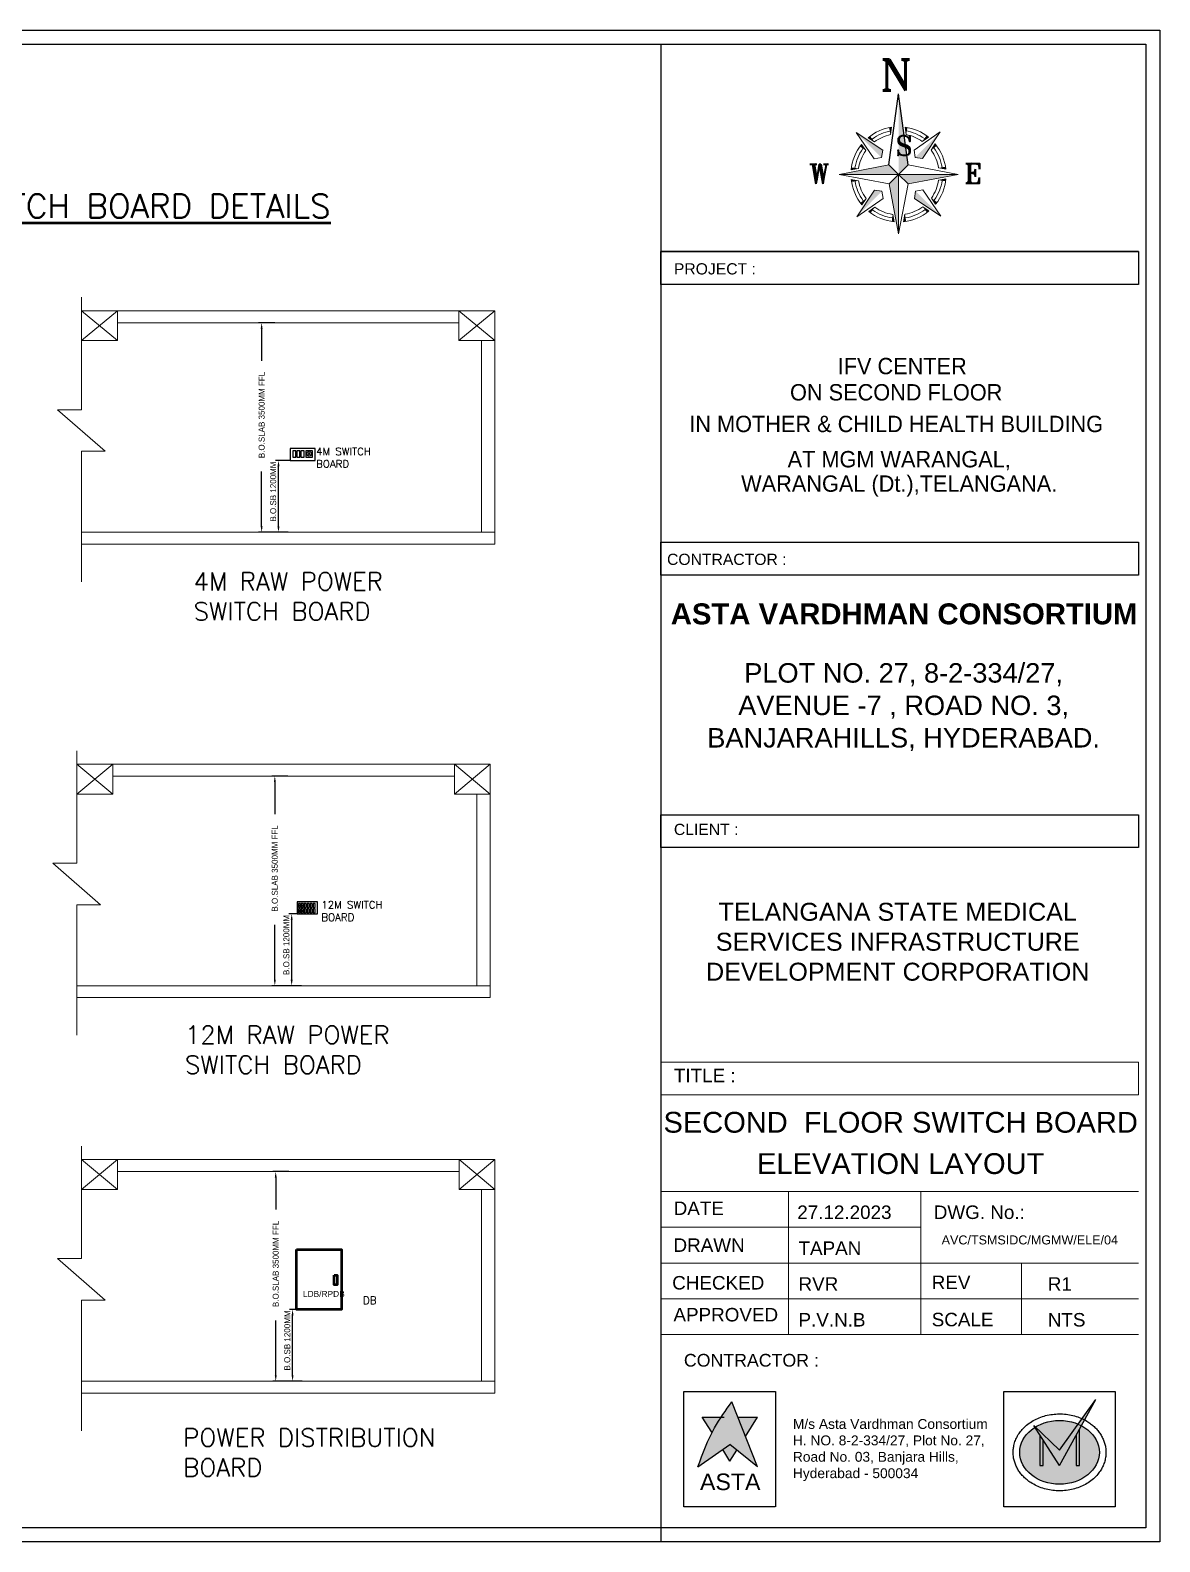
# Model space of a CAD drawing. Extents: x 2982526 to 3410143, y -1442121 to -1332990.
# Drawn here: x 3082404 to 3101270, y -1434047 to -1408805 of the extents above; entities that cross this region are included whole.
import ezdxf
from ezdxf.enums import TextEntityAlignment as Align

# ---------------------------------------------------------------- set-up
doc = ezdxf.new("R2010")
doc.units = 0
doc.header["$MEASUREMENT"] = 0
doc.linetypes.add('1', pattern=[0, 0, 0])
doc.linetypes.add('ACAD_ISO04W100', pattern=[30, 24, -3, 0, -3])
doc.layers.get('0').update_dxf_attribs({"color": 6, "linetype": '1'})
for name, color, linetype, lineweight in [('DIM', 7, 'Continuous', 0), ('ELE-CONDUIT', 5, 'Continuous', 30), ('ELE. DB', 1, 'Continuous', 9), ('MEP_HVAC_RA_DUCT', 1, 'Continuous', 0)]:
    doc.layers.add(name, color=color, linetype=linetype, lineweight=lineweight)
for name, color, linetype in [('ELE-12M RAW P.SB', 40, 'Continuous'), ('ELE-4M RAW P.SB', 7, 'Continuous'), ('LOGO', 250, '1'), ('TEXT', 5, '1'), ('TITLE', 7, 'Continuous'), ('walls', 1, 'Continuous')]:
    doc.layers.add(name, color=color, linetype=linetype)
doc.styles.add('ARIAL', font='arial.ttf')
doc.styles.add('Century', font='GOTHIC.TTF')
doc.styles.add('RT', font='romant.shx')
doc.dimstyles.new('AR-BRICK WORK', dxfattribs={"dimscale": 100, "dimtxt": 1, "dimasz": 1, "dimexe": 0.5, "dimexo": 0, "dimgap": 0.25, "dimtad": 0, "dimdec": 0, "dimzin": 1, "dimdsep": 46, "dimtxsty": 'Century', "dimblk": 'OBLIQUE', "dimcen": 0, "dimdle": 1, "dimclrd": 8, "dimclre": 8, "dimclrt": 4, "dimadec": 0, "dimazin": 0, "dimtfac": 1, "dimtdec": 0, "dimtofl": 0, "dimtmove": 1, "dimatfit": 3, "dimldrblk": 'ARCHTICK', "dimfxl": 1, "dimtolj": 1, "dimtzin": 1, "dimarcsym": 2})

# ---------------------------------------------------------------- blocks, each defined once
blk = doc.blocks.new('QWE QW')
at = {"layer": 'ELE-12M RAW P.SB', "color": 40, "ltscale": 10}
for p, q in [((-153, 67), (-151, 68)), ((-153, 23), (-151, 24)), ((-151, 69), (-152, 71)), ((-151, 68), (-152, 66)), ((-151, 25), (-152, 27)), ((-151, 24), (-152, 22)), ((-150, 71), (-150, 69)), ((-148, 67), (-150, 68)), ((-150, 68), (-148, 68)), ((-150, 27), (-150, 25)), ((-148, 23), (-150, 24)), ((-150, 24), (-148, 24)), ((-130, 67), (-128, 68)), ((-130, 23), (-128, 24)), ((-128, 68), (-129, 66)), ((-128, 24), (-129, 22)), ((-128, 69), (-128, 71)), ((-128, 25), (-128, 27)), ((-127, 71), (-127, 69)), ((-125, 67), (-127, 68)), ((-127, 68), (-124, 68)), ((-127, 27), (-127, 25)), ((-125, 23), (-127, 24)), ((-127, 24), (-124, 24))]:
    blk.add_line(p, q, dxfattribs=at)
at = {"layer": 'ELE-12M RAW P.SB', "color": 40, "linetype": 'ACAD_ISO04W100', "ltscale": 525}
for p, q in [((-31, 100), (-44, 100)), ((-9, 100), (-22, 100))]:
    blk.add_line(p, q, dxfattribs=at)
at = {"layer": 'ELE-12M RAW P.SB', "color": 40, "ltscale": 10}
for points in [[(-170, 0), (0, 0), (0, 100), (-170, 100)], [(-159, 52), (-142, 52), (-142, 87), (-159, 87)], [(-159, 8), (-142, 8), (-142, 43), (-159, 43)], [(-136, 52), (-118, 52), (-118, 87), (-136, 87)], [(-136, 8), (-118, 8), (-118, 43), (-136, 43)], [(-113, 52), (-95, 52), (-95, 87), (-113, 87)], [(-113, 8), (-95, 8), (-95, 43), (-113, 43)], [(-86, 52), (-69, 52), (-69, 87), (-86, 87)], [(-86, 8), (-69, 8), (-69, 43), (-86, 43)], [(-62, 52), (-44, 52), (-44, 87), (-62, 87)], [(-62, 8), (-44, 8), (-44, 43), (-62, 43)], [(-38, 52), (-20, 52), (-20, 87), (-38, 87)], [(-38, 8), (-20, 8), (-20, 43), (-38, 43)]]:
    blk.add_lwpolyline(points, close=True, dxfattribs=at)
for centre, radius in [((-150, 68), 5.81), ((-150, 24), 5.81), ((-150, 68), 0.539), ((-150, 24), 0.539), ((-127, 68), 5.81), ((-127, 24), 5.81), ((-127, 68), 0.539), ((-127, 24), 0.539)]:
    blk.add_circle(centre, radius, dxfattribs=at)
blk = doc.blocks.new('RTT')
at = {"layer": 'ELE-CONDUIT', "color": 1, "lineweight": 50, "ltscale": 10}
for points in [[(-272, 1000), (478, 1000), (478, 0), (-272, 0)], [(355, 573), (408, 573), (408, 412), (355, 412)]]:
    blk.add_lwpolyline(points, close=True, dxfattribs=at)
blk = doc.blocks.new('4M')
at = {"layer": 'ELE-4M RAW P.SB', "color": 40, "ltscale": 10}
for p, q in [((-58, 50), (-51, 54)), ((-50, 53), (-55, 47)), ((-50, 56), (-53, 63)), ((-49, 64), (-49, 56)), ((-41, 49), (-48, 54)), ((-47, 55), (-40, 53))]:
    blk.add_line(p, q, dxfattribs=at)
for points in [[(-207, 0), (0, 0), (0, 100), (-207, 100)], [(-187, 28), (-161, 28), (-161, 80), (-187, 80)], [(-152, 28), (-126, 28), (-126, 80), (-152, 80)], [(-118, 28), (-91, 28), (-91, 80), (-118, 80)], [(-78, 27), (-20, 27), (-20, 80), (-78, 80)]]:
    blk.add_lwpolyline(points, close=True, dxfattribs=at)
for radius in [19.1, 1.78]:
    blk.add_circle((-49, 55), radius, dxfattribs=at)
blk = doc.blocks.new('*D254')
at = {"layer": 'Defpoints', "color": 0, "transparency": 16777216}
for p in [(3086550, -1415989), (3086747, -1415989), (3086712, -1417189)]:
    blk.add_point(p, dxfattribs=at)
at = {"layer": 'DIM', "color": 8, "lineweight": -2, "ltscale": 10, "transparency": 16777216}
for p, q in [((3086747, -1415989), (3086500, -1415989)), ((3086550, -1417089), (3086550, -1416089)), ((3086712, -1417189), (3086500, -1417189))]:
    blk.add_line(p, q, dxfattribs=at)
at = {"layer": 'DIM', "color": 8, "transparency": 16777216}
for points in [[(3086567, -1416089), (3086533, -1416089), (3086550, -1415989)], [(3086533, -1417089), (3086567, -1417089), (3086550, -1417189)]]:
    blk.add_solid(points, dxfattribs=at)
at = {"layer": 'DIM', "color": 7, "lineweight": 50, "transparency": 16777216, "insert": (3086462, -1416509), "char_height": 100, "attachment_point": 5, "rotation": 90}
blk.add_mtext('\\A1;\\A1;B.O.SB 1200MM', dxfattribs=at)
blk = doc.blocks.new('_ArchTick')
at = {"color": 0, "linetype": 'ByBlock', "const_width": 0.15}
blk.add_lwpolyline([(-0.5, -0.5), (0.5, 0.5)], dxfattribs=at)
blk = doc.blocks.new('*D255')
at = {"layer": 'Defpoints', "color": 0, "transparency": 16777216}
for p in [(3086269, -1413689), (3086489, -1413689), (3086642, -1417189)]:
    blk.add_point(p, dxfattribs=at)
at = {"layer": 'DIM', "color": 8, "lineweight": -2, "ltscale": 10, "transparency": 16777216}
for p, q in [((3086489, -1413689), (3086219, -1413689)), ((3086269, -1413789), (3086269, -1414324)), ((3086269, -1417089), (3086269, -1416174)), ((3086642, -1417189), (3086219, -1417189))]:
    blk.add_line(p, q, dxfattribs=at)
at = {"layer": 'DIM', "color": 8, "transparency": 16777216}
for points in [[(3086285, -1413789), (3086252, -1413789), (3086269, -1413689)], [(3086252, -1417089), (3086285, -1417089), (3086269, -1417189)]]:
    blk.add_solid(points, dxfattribs=at)
at = {"layer": 'DIM', "color": 7, "lineweight": 50, "transparency": 16777216, "insert": (3086269, -1415249), "char_height": 100, "attachment_point": 5, "rotation": 90}
blk.add_mtext('\\A1;\\A1; B.O.SLAB 3500MM FFL', dxfattribs=at)
blk = doc.blocks.new('*D256')
at = {"layer": 'Defpoints', "color": 0, "transparency": 16777216}
for p in [(3086771, -1423561), (3086863, -1423561), (3086933, -1424761)]:
    blk.add_point(p, dxfattribs=at)
at = {"layer": 'DIM', "color": 8, "lineweight": -2, "ltscale": 10, "transparency": 16777216}
for p, q in [((3086863, -1423561), (3086721, -1423561)), ((3086771, -1424661), (3086771, -1423661)), ((3086933, -1424761), (3086721, -1424761))]:
    blk.add_line(p, q, dxfattribs=at)
at = {"layer": 'DIM', "color": 8, "transparency": 16777216}
for points in [[(3086787, -1423661), (3086754, -1423661), (3086771, -1423561)], [(3086754, -1424661), (3086787, -1424661), (3086771, -1424761)]]:
    blk.add_solid(points, dxfattribs=at)
at = {"layer": 'DIM', "color": 7, "lineweight": 50, "transparency": 16777216, "insert": (3086682, -1424081), "char_height": 100, "attachment_point": 5, "rotation": 90}
blk.add_mtext('\\A1;\\A1;B.O.SB 1200MM', dxfattribs=at)
blk = doc.blocks.new('*D257')
at = {"layer": 'Defpoints', "color": 0, "transparency": 16777216}
for p in [(3086489, -1421261), (3086709, -1421261), (3086863, -1424761)]:
    blk.add_point(p, dxfattribs=at)
at = {"layer": 'DIM', "color": 8, "lineweight": -2, "ltscale": 10, "transparency": 16777216}
for p, q in [((3086709, -1421261), (3086439, -1421261)), ((3086489, -1421361), (3086489, -1421896)), ((3086489, -1424661), (3086489, -1423746)), ((3086863, -1424761), (3086439, -1424761))]:
    blk.add_line(p, q, dxfattribs=at)
at = {"layer": 'DIM', "color": 8, "transparency": 16777216}
for points in [[(3086506, -1421361), (3086473, -1421361), (3086489, -1421261)], [(3086473, -1424661), (3086506, -1424661), (3086489, -1424761)]]:
    blk.add_solid(points, dxfattribs=at)
at = {"layer": 'DIM', "color": 7, "lineweight": 50, "transparency": 16777216, "insert": (3086489, -1422821), "char_height": 100, "attachment_point": 5, "rotation": 90}
blk.add_mtext('\\A1;\\A1; B.O.SLAB 3500MM FFL', dxfattribs=at)
blk = doc.blocks.new('*D258')
at = {"layer": 'Defpoints', "color": 0, "transparency": 16777216}
for p in [(3086786, -1430166), (3087020, -1430166), (3086948, -1431366)]:
    blk.add_point(p, dxfattribs=at)
at = {"layer": 'DIM', "color": 8, "lineweight": -2, "ltscale": 10, "transparency": 16777216}
for p, q in [((3087020, -1430166), (3086736, -1430166)), ((3086786, -1431266), (3086786, -1430266)), ((3086948, -1431366), (3086736, -1431366))]:
    blk.add_line(p, q, dxfattribs=at)
at = {"layer": 'DIM', "color": 8, "transparency": 16777216}
for points in [[(3086802, -1430266), (3086769, -1430266), (3086786, -1430166)], [(3086769, -1431266), (3086802, -1431266), (3086786, -1431366)]]:
    blk.add_solid(points, dxfattribs=at)
at = {"layer": 'DIM', "color": 7, "lineweight": 50, "transparency": 16777216, "insert": (3086697, -1430686), "char_height": 100, "attachment_point": 5, "rotation": 90}
blk.add_mtext('\\A1;\\A1;B.O.SB 1200MM', dxfattribs=at)
blk = doc.blocks.new('*D259')
at = {"layer": 'Defpoints', "color": 0, "transparency": 16777216}
for p in [(3086504, -1427866), (3086724, -1427866), (3086878, -1431366)]:
    blk.add_point(p, dxfattribs=at)
at = {"layer": 'DIM', "color": 8, "lineweight": -2, "ltscale": 10, "transparency": 16777216}
for p, q in [((3086724, -1427866), (3086454, -1427866)), ((3086504, -1427966), (3086504, -1428501)), ((3086504, -1431266), (3086504, -1430351)), ((3086878, -1431366), (3086454, -1431366))]:
    blk.add_line(p, q, dxfattribs=at)
at = {"layer": 'DIM', "color": 8, "transparency": 16777216}
for points in [[(3086521, -1427966), (3086488, -1427966), (3086504, -1427866)], [(3086488, -1431266), (3086521, -1431266), (3086504, -1431366)]]:
    blk.add_solid(points, dxfattribs=at)
at = {"layer": 'DIM', "color": 7, "lineweight": 50, "transparency": 16777216, "insert": (3086504, -1429426), "char_height": 100, "attachment_point": 5, "rotation": 90}
blk.add_mtext('\\A1;\\A1; B.O.SLAB 3500MM FFL', dxfattribs=at)
blk = doc.blocks.new('A$C772B36EA')
at = {"layer": 'TITLE', "color": 5}
for p in [(-343, 338), (338, 343)]:
    blk.add_line(p, (0, 2877), dxfattribs=at)
at = {"layer": 'TITLE', "color": 8, "lineweight": 5}
for p, q in [((-287, 1418), (-252, 1683)), ((-287, 1418), (-252, 1683)), ((270, 1421), (233, 1686)), ((270, 1421), (233, 1686)), ((270, 1421), (233, 1686)), ((-566, 858), (-1516, 1493)), ((-866, 553), (-1516, 1493)), ((-865, 1160), (-1088, 1309)), ((553, 866), (1493, 1516)), ((847, 1173), (1068, 1326)), ((858, 566), (1493, 1516)), ((1160, 865), (1309, 1088)), ((-1173, 847), (-1326, 1068)), ((-606, 597), (-866, 553)), ((-606, 597), (-566, 858)), ((597, 606), (553, 866)), ((597, 606), (858, 566)), ((-343, 338), (-2128, 0)), ((-2128, 0), (0, 0)), ((0, 0), (-2128, 0)), ((-338, -343), (-2128, 0)), ((-1432, 209), (-1695, 156)), ((0, 0), (-343, 338)), ((-343, 338), (0, 0)), ((-338, -343), (0, 0)), ((0, 0), (-338, -343)), ((0, 0), (338, 343)), ((338, 343), (0, 0)), ((0, 0), (343, -338)), ((343, -338), (0, 0)), ((0, 0), (0, -2128)), ((0, -2128), (0, 0)), ((0, 0), (2128, 0)), ((2128, 0), (0, 0)), ((338, 343), (2128, 0)), ((343, -338), (2128, 0)), ((1428, 230), (1692, 182)), ((-1428, -230), (-1692, -182)), ((-338, -343), (0, -2128)), ((343, -338), (0, -2128)), ((1432, -209), (1695, -156)), ((-858, -566), (-1493, -1516)), ((-553, -866), (-1493, -1516)), ((-1160, -865), (-1309, -1088)), ((-597, -606), (-858, -566)), ((-597, -606), (-553, -866)), ((606, -597), (566, -858)), ((566, -858), (1516, -1493)), ((606, -597), (866, -553)), ((866, -553), (1516, -1493)), ((1173, -847), (1326, -1068)), ((-847, -1173), (-1068, -1326)), ((-209, -1432), (-156, -1695)), ((230, -1428), (182, -1692)), ((865, -1160), (1088, -1309))]:
    blk.add_line(p, q, dxfattribs=at)
for radius, start, end in [(1702, 98.5269, 129.7262), (1702, 51.1427, 82.1348), (1575, 99.8514, 126.7077), (1447, 101.4218, 126.7077), (1575, 54.1612, 80.8143), (1447, 54.1612, 79.2487), (1702, 6.1427, 39.7262), (1702, 141.1427, 174.7262), (1575, 144.1612, 171.7077), (1447, 144.1612, 171.7077), (1447, 9.1612, 36.7077), (1575, 9.1612, 36.7077), (1702, 186.1427, 219.7262), (1575, 189.1612, 216.7077), (1447, 189.1612, 216.7077), (1447, 324.1612, 351.7077), (1575, 324.1612, 351.7077), (1702, 321.1427, 354.7262), (1702, 231.1427, 264.7262), (1575, 234.1612, 261.7077), (1447, 234.1612, 261.7077), (1702, 276.1427, 309.7262), (1447, 279.1612, 306.7077), (1575, 279.1612, 306.7077)]:
    blk.add_arc((0, 0), radius, start, end, dxfattribs=at)
at = {"layer": 'TITLE', "color": 5}
blk.add_solid([(0, 2877), (338, 343), (0, 0)], dxfattribs=at)
at = {"layer": 'TITLE', "color": 8, "lineweight": 5}
for points in [[(-252, 1683), (-340, 1668), (-287, 1418)], [(233, 1686), (320, 1672), (270, 1421)], [(-1516, 1493), (-566, 858), (-606, 597)], [(-1088, 1309), (-1017, 1365), (-865, 1160)], [(1493, 1516), (858, 566), (597, 606)], [(1068, 1326), (997, 1380), (847, 1173)], [(1309, 1088), (1365, 1017), (1160, 865)], [(-1326, 1068), (-1380, 997), (-1173, 847)], [(-2128, 0), (-343, 338), (0, 0)], [(-1684, 245), (-1695, 156), (-1432, 209)], [(0, -2128), (-338, -343), (0, 0)], [(2128, 0), (343, -338), (0, 0)], [(1680, 271), (1692, 182), (1428, 230)], [(-1680, -271), (-1692, -182), (-1428, -230)], [(1684, -245), (1695, -156), (1432, -209)], [(-1493, -1516), (-858, -566), (-597, -606)], [(-1309, -1088), (-1365, -1017), (-1160, -865)], [(1516, -1493), (566, -858), (606, -597)], [(1326, -1068), (1380, -997), (1173, -847)], [(-1068, -1326), (-997, -1380), (-847, -1173)], [(-245, -1684), (-156, -1695), (-209, -1432)], [(271, -1680), (182, -1692), (230, -1428)], [(1088, -1309), (1017, -1365), (865, -1160)]]:
    blk.add_solid(points, dxfattribs=at)
blk = doc.blocks.new('IVF-CONTRACTOR')
at = {"layer": 'LOGO', "lineweight": -3, "true_color": 0x293189}
h = blk.add_hatch(color=177, dxfattribs=at)
h.dxf.hatch_style = 1
edge = h.paths.add_edge_path()
edge.add_spline(control_points=[(3037286, -1386527), (3037185, -1386667), (3036944, -1387001), (3036801, -1387388), (3036719, -1387609)], knot_values=[0, 0, 0, 0, 519.520055, 1226.818077, 1226.818077, 1226.818077, 1226.818077], degree=3, periodic=0)
edge.add_line((3036719, -1387609), (3037255, -1387240))
edge.add_line((3037255, -1387240), (3037717, -1387609))
edge.add_line((3037717, -1387609), (3037286, -1386527))
at = {"layer": 'LOGO', "true_color": 0xed1f24}
h = blk.add_hatch(color=240, dxfattribs=at)
h.dxf.hatch_style = 1
edge = h.paths.add_edge_path()
edge.add_line((3042760, -1387590), (3043125, -1386925))
edge.add_ellipse((3042760, -1387369), major_axis=(-665, 0), ratio=0.800236, start_angle=-123.3804, end_angle=-117.8517)
edge.add_line((3043070, -1386899), (3042760, -1387331))
edge.add_line((3042760, -1387331), (3042356, -1386946))
edge.add_ellipse((3042760, -1387369), major_axis=(-665, 0), ratio=0.800236, start_angle=-52.6357, end_angle=-51.8324)
edge.add_line((3042349, -1386951), (3042760, -1387590))
edge = h.paths.add_edge_path()
edge.add_spline(control_points=[(3043179, -1386828), (3043165, -1386821), (3043150, -1386814), (3043136, -1386807)], knot_values=[-2.156071, -2.156071, -2.156071, -2.156071, -2.090953, -2.090953, -2.090953, -2.090953], degree=3, periodic=0)
edge.add_line((3043136, -1386807), (3043070, -1386899))
edge.add_ellipse((3042760, -1387369), major_axis=(-665, 0), ratio=0.800236, start_angle=-123.3804, end_angle=-117.8517, ccw=False)
edge.add_line((3043125, -1386925), (3043179, -1386828))
edge = h.paths.add_edge_path()
edge.add_line((3043367, -1386486), (3043136, -1386807))
edge.add_spline(control_points=[(3043136, -1386807), (3043150, -1386814), (3043165, -1386821), (3043179, -1386828)], knot_values=[-2.156071, -2.156071, -2.156071, -2.156071, -2.090953, -2.090953, -2.090953, -2.090953], degree=3, periodic=0)
edge.add_line((3043179, -1386828), (3043367, -1386486))
at = {"layer": 'LOGO', "lineweight": -3, "true_color": 0xc7c8ca}
h = blk.add_hatch(color=9, dxfattribs=at)
h.dxf.hatch_style = 1
edge = h.paths.add_edge_path()
edge.add_spline(control_points=[(3036953, -1387033), (3036967, -1387008), (3037022, -1386919), (3037088, -1386836), (3037139, -1386779)], knot_values=[3356.588859, 3356.588859, 3356.588859, 3356.588859, 3831.174934, 5081.098827, 5081.098827, 5081.098827, 5081.098827], degree=3, periodic=0)
edge.add_line((3037139, -1386779), (3036793, -1386779))
edge.add_line((3036793, -1386779), (3036953, -1387033))
h.paths.add_polyline_path([(3037717, -1386779), (3037386, -1386779), (3037515, -1387102)])
h.paths.add_polyline_path([(3037370, -1387332), (3037255, -1387240), (3037134, -1387323), (3037255, -1387517)])
at = {"layer": 'LOGO', "true_color": 0x139b48}
h = blk.add_hatch(color=114, dxfattribs=at)
h.dxf.hatch_style = 1
edge = h.paths.add_edge_path()
edge.add_ellipse((3042760, -1387369), major_axis=(-665, 0), ratio=0.800236, start_angle=-51.8324, end_angle=236.6196)
edge.add_line((3043125, -1386925), (3043091, -1386988))
edge.add_line((3043091, -1386988), (3043091, -1387590))
edge.add_line((3043091, -1387590), (3043036, -1387590))
edge.add_line((3043036, -1387590), (3043036, -1387088))
edge.add_line((3043036, -1387088), (3042760, -1387590))
edge.add_line((3042760, -1387590), (3042484, -1387160))
edge.add_line((3042484, -1387160), (3042484, -1387590))
edge.add_line((3042484, -1387590), (3042428, -1387590))
edge.add_line((3042428, -1387590), (3042428, -1387075))
edge.add_line((3042428, -1387075), (3042349, -1386951))
edge = h.paths.add_edge_path()
edge.add_ellipse((3042760, -1387369), major_axis=(-665, 0), ratio=0.800236, start_angle=-117.8517, end_angle=-52.6357)
edge.add_line((3042356, -1386946), (3042760, -1387331))
edge.add_line((3042760, -1387331), (3043070, -1386899))
at = {"layer": 'LOGO', "true_color": 0xed1f24}
h = blk.add_hatch(color=240, dxfattribs=at)
h.dxf.hatch_style = 1
edge = h.paths.add_edge_path()
edge.add_line((3042329, -1386921), (3042349, -1386951))
edge.add_ellipse((3042760, -1387369), major_axis=(-665, 0), ratio=0.800236, start_angle=-52.6357, end_angle=-51.8324, ccw=False)
edge.add_line((3042356, -1386946), (3042329, -1386921))
at = {"layer": 'LOGO', "true_color": 0x000000}
h = blk.add_hatch(color=18, dxfattribs=at)
h.dxf.hatch_style = 1
h.paths.add_polyline_path([(3042484, -1387160), (3042428, -1387075), (3042428, -1387590), (3042484, -1387590)])
h.paths.add_polyline_path([(3043036, -1387590), (3043091, -1387590), (3043091, -1386988), (3043036, -1387088)])
at = {"layer": 'LOGO', "color": 18, "lineweight": -3, "true_color": 0x000000}
for p, q in [((3036484, -1386350), (3038013, -1386350)), ((3036484, -1388267), (3036484, -1386350)), ((3036485, -1386350), (3038009, -1386350)), ((3036485, -1388278), (3036485, -1386350)), ((3038013, -1386350), (3038013, -1388267)), ((3041829, -1386350), (3043688, -1386350)), ((3043688, -1386350), (3043688, -1388278)), ((3038011, -1388278), (3036483, -1388278))]:
    blk.add_line(p, q, dxfattribs=at)
at = {"layer": 'LOGO', "color": 18, "true_color": 0x000000}
for p, q in [((3036485, -1386350), (3038009, -1386350)), ((3036485, -1388278), (3036485, -1386350)), ((3036485, -1388278), (3036485, -1386350)), ((3036485, -1386350), (3038009, -1386350)), ((3038013, -1386350), (3038013, -1388278)), ((3041829, -1386350), (3043688, -1386350)), ((3041829, -1388278), (3041829, -1386350)), ((3042760, -1387590), (3043367, -1386486)), ((3042760, -1387331), (3043367, -1386486)), ((3043688, -1386350), (3043688, -1388278)), ((3042760, -1387590), (3042329, -1386921)), ((3042329, -1386921), (3042760, -1387331)), ((3043091, -1387590), (3043091, -1386988)), ((3042428, -1387075), (3042428, -1387590)), ((3042484, -1387590), (3042484, -1387160)), ((3043036, -1387088), (3043036, -1387590)), ((3042428, -1387590), (3042484, -1387590)), ((3043036, -1387590), (3043091, -1387590)), ((3038009, -1388278), (3036485, -1388278)), ((3043688, -1388278), (3041829, -1388278))]:
    blk.add_line(p, q, dxfattribs=at)
at = {"layer": 'LOGO', "color": 251, "lineweight": -3, "true_color": 0x636466}
for p, q in [((3037717, -1387609), (3037286, -1386527)), ((3036793, -1386779), (3037155, -1386779)), ((3036953, -1387033), (3036793, -1386779)), ((3037386, -1386779), (3037717, -1386779)), ((3037515, -1387102), (3037717, -1386779)), ((3036719, -1387609), (3037255, -1387240)), ((3037717, -1387609), (3037255, -1387240)), ((3037255, -1387517), (3037134, -1387323)), ((3037255, -1387517), (3037370, -1387332))]:
    blk.add_line(p, q, dxfattribs=at)
at = {"layer": 'LOGO', "color": 18, "true_color": 0x000000}
blk.add_ellipse((3042760, -1387369), major_axis=(-665, 0), ratio=0.800236, start_param=-3.141592653589793, end_param=3.141592653589793, dxfattribs=at)
at = {"layer": 'LOGO', "color": 251, "lineweight": -3, "true_color": 0x636466}
blk.add_spline([(3036719, -1387609), (3036998, -1386959), (3037286, -1386527)], degree=3, dxfattribs=at)
at = {"layer": 'LOGO', "color": 18, "true_color": 0x000000}
blk.add_open_spline([(3043535, -1387369), (3043535, -1387353), (3043534, -1387336), (3043530, -1387296), (3043527, -1387272), (3043516, -1387226), (3043509, -1387202), (3043492, -1387157), (3043483, -1387135), (3043460, -1387092), (3043448, -1387071), (3043420, -1387031), (3043405, -1387011), (3043372, -1386974), (3043355, -1386956), (3043318, -1386922), (3043298, -1386906), (3043258, -1386875), (3043236, -1386861), (3043183, -1386829), (3043150, -1386812), (3043081, -1386783), (3043045, -1386771), (3042972, -1386750), (3042935, -1386742), (3042860, -1386731), (3042821, -1386728), (3042745, -1386726), (3042706, -1386727), (3042630, -1386735), (3042593, -1386741), (3042518, -1386757), (3042482, -1386768), (3042412, -1386794), (3042377, -1386809), (3042312, -1386843), (3042280, -1386862), (3042221, -1386905), (3042194, -1386928), (3042147, -1386974), (3042127, -1386996), (3042091, -1387042), (3042074, -1387067), (3042045, -1387117), (3042033, -1387143), (3042012, -1387197), (3042003, -1387225), (3041992, -1387276), (3041988, -1387299), (3041984, -1387347), (3041984, -1387371), (3041986, -1387418), (3041989, -1387442), (3041997, -1387489), (3042003, -1387512), (3042018, -1387557), (3042026, -1387580), (3042047, -1387623), (3042058, -1387645), (3042084, -1387686), (3042098, -1387706), (3042129, -1387744), (3042145, -1387762), (3042180, -1387798), (3042199, -1387814), (3042238, -1387846), (3042259, -1387861), (3042311, -1387894), (3042343, -1387912), (3042409, -1387944), (3042444, -1387957), (3042515, -1387980), (3042552, -1387989), (3042626, -1388003), (3042664, -1388007), (3042740, -1388012), (3042778, -1388012), (3042854, -1388008), (3042892, -1388003), (3042966, -1387989), (3043003, -1387980), (3043074, -1387958), (3043109, -1387944), (3043175, -1387913), (3043208, -1387895), (3043268, -1387856), (3043297, -1387834), (3043351, -1387787), (3043376, -1387761), (3043416, -1387713), (3043432, -1387690), (3043462, -1387643), (3043475, -1387619), (3043497, -1387569), (3043507, -1387543), (3043522, -1387491), (3043527, -1387464), (3043533, -1387415), (3043535, -1387392), (3043535, -1387369)], degree=3, knots=[-3.141593, -3.141593, -3.141593, -3.141593, -3.06788, -3.06788, -2.960953, -2.960953, -2.854026, -2.854026, -2.747099, -2.747099, -2.640172, -2.640172, -2.533245, -2.533245, -2.426319, -2.426319, -2.319392, -2.319392, -2.212465, -2.212465, -2.059875, -2.059875, -1.907286, -1.907286, -1.754697, -1.754697, -1.602107, -1.602107, -1.449518, -1.449518, -1.296928, -1.296928, -1.144339, -1.144339, -0.99175, -0.99175, -0.83916, -0.83916, -0.686571, -0.686571, -0.558641, -0.558641, -0.43071, -0.43071, -0.30278, -0.30278, -0.17485, -0.17485, -0.068516, -0.068516, 0.037819, 0.037819, 0.144154, 0.144154, 0.250488, 0.250488, 0.356823, 0.356823, 0.463157, 0.463157, 0.569492, 0.569492, 0.675826, 0.675826, 0.782161, 0.782161, 0.888495, 0.888495, 1.039928, 1.039928, 1.191361, 1.191361, 1.342794, 1.342794, 1.494227, 1.494227, 1.64566, 1.64566, 1.797093, 1.797093, 1.948526, 1.948526, 2.099959, 2.099959, 2.251392, 2.251392, 2.402825, 2.402825, 2.554258, 2.554258, 2.675591, 2.675591, 2.796924, 2.796924, 2.918258, 2.918258, 3.039591, 3.039591, 3.141593, 3.141593, 3.141593, 3.141593], dxfattribs=at)
at = {"layer": 'LOGO', "lineweight": -3, "attachment_point": 1, "style": 'ARIAL'}
for s, width, gutter_width, insert, char_height in [('{\\C256;CONTRACTOR :}', 3919.85, 1060, (3036485, -1385725), 212.06), ('{\\C256;M/s Asta Vardhman Consortium\\PH. NO. 8-2-334/27, Plot No. 27, Road No. 03, Banjara Hills, Hyderabad - 500034}', 3696.75, 822, (3038306, -1386813), 164.38)]:
    blk.add_mtext_dynamic_manual_height_columns(s, width=width, gutter_width=gutter_width, heights=[0], dxfattribs=dict(at, insert=insert, char_height=char_height))
at = {"layer": 'LOGO', "color": 18, "lineweight": 100, "true_color": 0x000000, "insert": (3036754, -1387723), "char_height": 276.9, "attachment_point": 1, "style": 'ARIAL'}
blk.add_mtext_dynamic_manual_height_columns('ASTA', width=997.56, gutter_width=254, heights=[0], dxfattribs=at)

msp = doc.modelspace()

# ---------------------------------------------------------------- linework, layer by layer
at = {"color": 18, "lineweight": 0, "ltscale": 2, "true_color": 0x000000}
for p, q in [((3092935.5, -1428200), (3100916.6, -1428200)), ((3092935.5, -1430588), (3100916.6, -1430588))]:
    msp.add_line(p, q, dxfattribs=at)
at = {"color": 18, "lineweight": 0, "true_color": 0x000000}
for p, q in [((3095068.2, -1430588), (3095068.2, -1428196.1)), ((3097278.5, -1428196.1), (3097278.5, -1430588)), ((3097278.5, -1428794.2), (3092935.5, -1428794.2)), ((3092935.5, -1429392.3), (3100916.6, -1429392.3)), ((3098959.5, -1430588), (3098959.5, -1429392.3)), ((3100916.6, -1429990.1), (3092935.5, -1429990.1))]:
    msp.add_line(p, q, dxfattribs=at)
for points in [[(3101270.3, -1408804.9), (3101270.3, -1434047.2), (3063573.7, -1434047.2), (3063573.7, -1408804.9)], [(3101038.5, -1409036.8), (3101038.5, -1433815.3), (3063805.5, -1433815.3), (3063805.5, -1409036.8)]]:
    msp.add_lwpolyline(points, close=True)
at = {"layer": 'MEP_HVAC_RA_DUCT', "color": 8, "linetype": 'ByBlock'}
for p, q in [((3083259.7, -1413264.3), (3083259.7, -1415142.3)), ((3083259.7, -1413488.8), (3083859.7, -1413988.8)), ((3083259.7, -1413988.8), (3083859.7, -1413488.8)), ((3089564.7, -1413488.8), (3090164.7, -1413988.8)), ((3089564.7, -1413988.8), (3090164.7, -1413488.8)), ((3089939.7, -1413988.8), (3089939.7, -1417188.8)), ((3090164.7, -1413988.8), (3090164.7, -1417388.8)), ((3083259.7, -1415142.3), (3082857.6, -1415142.3)), ((3082857.6, -1415142.3), (3083653.2, -1415837.1)), ((3083653.2, -1415837.1), (3083259.7, -1415837.1)), ((3083259.7, -1415837.1), (3083259.7, -1418017.4)), ((3083182.6, -1420836.3), (3083182.6, -1422714.3)), ((3083182.6, -1421060.8), (3083782.6, -1421560.8)), ((3083182.6, -1421560.8), (3083782.6, -1421060.8)), ((3089487.6, -1421060.8), (3090087.6, -1421560.8)), ((3089487.6, -1421560.8), (3090087.6, -1421060.8)), ((3089862.6, -1421560.8), (3089862.6, -1424760.8)), ((3090087.6, -1421560.8), (3090087.6, -1424960.8)), ((3083182.6, -1422714.3), (3082780.5, -1422714.3)), ((3082780.5, -1422714.3), (3083576.1, -1423409.2)), ((3083576.1, -1423409.2), (3083182.6, -1423409.2)), ((3083182.6, -1423409.2), (3083182.6, -1425589.4)), ((3083261.1, -1427441.4), (3083261.1, -1429319.3)), ((3083261.1, -1427665.8), (3083861.1, -1428165.8)), ((3083261.1, -1428165.8), (3083861.1, -1427665.8)), ((3089566.1, -1427665.8), (3090166.1, -1428165.8)), ((3089566.1, -1428165.8), (3090166.1, -1427665.8)), ((3089941.1, -1428165.8), (3089941.1, -1431365.8)), ((3090166.1, -1428165.8), (3090166.1, -1431565.8)), ((3083261.1, -1429319.3), (3082859, -1429319.3)), ((3082859, -1429319.3), (3083654.6, -1430014.2)), ((3083654.6, -1430014.2), (3083261.1, -1430014.2)), ((3083261.1, -1430014.2), (3083261.1, -1432194.4))]:
    msp.add_line(p, q, dxfattribs=at)
for points in [[(3083259.7, -1413488.8), (3083259.7, -1413988.8), (3083859.7, -1413988.8), (3083859.7, -1413488.8), (3083259.7, -1413488.8)], [(3089794.7, -1413488.8), (3083859.7, -1413488.8)], [(3089564.7, -1413488.8), (3089564.7, -1413988.8), (3090164.7, -1413988.8), (3090164.7, -1413488.8), (3089564.7, -1413488.8)], [(3089564.7, -1413688.8), (3083859.7, -1413688.8)], [(3090164.7, -1417188.8), (3083259.7, -1417188.8)], [(3090164.7, -1417388.8), (3083259.7, -1417388.8)], [(3083182.6, -1421060.8), (3083182.6, -1421560.8), (3083782.6, -1421560.8), (3083782.6, -1421060.8), (3083182.6, -1421060.8)], [(3089717.6, -1421060.8), (3083782.6, -1421060.8)], [(3089487.6, -1421060.8), (3089487.6, -1421560.8), (3090087.6, -1421560.8), (3090087.6, -1421060.8), (3089487.6, -1421060.8)], [(3089487.6, -1421260.8), (3083782.6, -1421260.8)], [(3090087.6, -1424760.8), (3083182.6, -1424760.8)], [(3090087.6, -1424960.8), (3083182.6, -1424960.8)], [(3083261.1, -1427665.8), (3083261.1, -1428165.8), (3083861.1, -1428165.8), (3083861.1, -1427665.8), (3083261.1, -1427665.8)], [(3089796.1, -1427665.8), (3083861.1, -1427665.8)], [(3089566.1, -1427665.8), (3089566.1, -1428165.8), (3090166.1, -1428165.8), (3090166.1, -1427665.8), (3089566.1, -1427665.8)], [(3089566.1, -1427865.8), (3083861.1, -1427865.8)], [(3090166.1, -1431365.8), (3083261.1, -1431365.8)], [(3090166.1, -1431565.8), (3083261.1, -1431565.8)]]:
    msp.add_lwpolyline(points, dxfattribs=at)
at = {"layer": 'TITLE', "color": 18, "true_color": 0x000000}
for p, q in [((3092935.5, -1409036.8), (3092935.5, -1434047.2)), ((3100916.6, -1412501.7), (3092935.5, -1412501.7))]:
    msp.add_line(p, q, dxfattribs=at)
for points in [[(3092935.5, -1412501.7), (3100913.8, -1412501.7), (3100913.8, -1413049.2), (3092935.5, -1413049.2)], [(3092935.5, -1417355), (3100913.8, -1417355), (3100913.8, -1417902.5), (3092935.5, -1417902.5)], [(3092935.5, -1421906), (3100913.7, -1421906), (3100913.7, -1422453.5), (3092935.5, -1422453.5)]]:
    msp.add_lwpolyline(points, close=True, dxfattribs=at)
at = {"layer": 'TITLE', "color": 18, "lineweight": 0, "true_color": 0x000000}
msp.add_lwpolyline([(3092935.5, -1426035.5), (3100913.7, -1426035.5), (3100913.7, -1426583), (3092935.5, -1426583)], close=True, dxfattribs=at)

# ---------------------------------------------------------------- block references
at = {"color": 0}
msp.add_blockref('IVF-CONTRACTOR', (56836.7, -45185), dxfattribs=at)
at = {"layer": 'ELE-12M RAW P.SB', "ltscale": 10, "xscale": 2, "yscale": 2, "zscale": 2}
msp.add_blockref('QWE QW', (3087203.4, -1423560.8), dxfattribs=at)
at = {"layer": 'ELE-4M RAW P.SB', "ltscale": 10, "xscale": 2, "yscale": 2, "zscale": 2}
msp.add_blockref('4M', (3087161.1, -1415988.8), dxfattribs=at)
at = {"layer": 'ELE. DB', "color": 0}
msp.add_blockref('RTT', (3087123, -1430165.8), dxfattribs=at)
at = {"layer": 'walls', "xscale": 0.4672758229201079, "yscale": 0.4672759995928573, "zscale": 0.4672758834301755}
msp.add_blockref('A$C772B36EA', (3096907.2, -1411211.5), dxfattribs=at)

# ---------------------------------------------------------------- texts
at = {"layer": 'DIM', "lineweight": 50, "ltscale": 10, "char_height": 125, "width": 1230.661, "attachment_point": 1}
for s, insert in [('{\\Fromans.shx|c228;\\C0;4M SWITCH BOARD}', (3087178.5, -1415776.1)), ('{\\Fromans.shx|c228;\\C0;12M SWITCH BOARD}', (3087265.5, -1423348.1)), ('{\\Fromans.shx|c228;\\C0;DB}', (3087962.5, -1429953.2))]:
    msp.add_mtext(s, dxfattribs=dict(at, insert=insert))
at = {"layer": 'TEXT', "color": 8, "style": 'RT'}
for s, p in [('S', (3096855.9, -1410899.5)), ('W', (3095413.9, -1411368.7)), ('E', (3098004.4, -1411360.8))]:
    msp.add_text(s, height=329.3, dxfattribs=at).set_placement(p)
at = {"layer": 'TEXT', "lineweight": 50, "ltscale": 10, "attachment_point": 1}
for s, insert, char_height, width in [('{\\L\\Fromans.shx|c228;\\C0;ELECTRICAL TYPICAL SWITCH BOARD DETAILS}', (3075542.9, -1411540.4), 400, 13947.149), ('{\\Fromans.shx|c228;\\C0;4M RAW POWER SWITCH BOARD}', (3085132.3, -1417859), 300, 4707.325), ('{\\Fromans.shx|c228;\\C0;12M RAW POWER SWITCH BOARD}', (3084987.5, -1425431.1), 300, 4707.325), ('{\\fArial|b0|i0|c0|p34;\\C0;LDB/RPDB}', (3086958, -1429857.2), 100, 405.606), ('{\\Fromans.shx|c228;\\C0;POWER DISTRIBUTION BOARD}', (3084958.6, -1432156.6), 300, 5050.057)]:
    msp.add_mtext(s, dxfattribs=dict(at, insert=insert, char_height=char_height, width=width))
at = {"layer": 'TITLE', "color": 18, "true_color": 0x000000}
for s, height, style, p in [('N', 519.3, 'RT', (3096599.2, -1409813.2)), ('PROJECT :', 187.72, 'ARIAL', (3093154.8, -1412883.6)), ('CONTRACTOR :', 187.723, 'ARIAL', (3093040.2, -1417734.6)), ('CLIENT :', 187.72, 'ARIAL', (3093154.7, -1422244.8))]:
    msp.add_text(s, height=height, dxfattribs=dict(at, style=style)).set_placement(p)
at = {"layer": 'TITLE', "color": 18, "true_color": 0x000000, "style": 'ARIAL', "width": 0.95}
for s, p in [(' IFV CENTER', (3096918.2, -1414550.1, 36.7)), ('ON SECOND FLOOR ', (3096918.2, -1414987.9, 36.7)), ('IN MOTHER & CHILD HEALTH BUILDING ', (3096918.2, -1415516.4, 36.7)), ('AT MGM WARANGAL,', (3096918.2, -1416105.3, 36.7)), ('WARANGAL (Dt.),TELANGANA.', (3096918.2, -1416512.6, 36.7))]:
    msp.add_text(s, height=273.316, rotation=0.00005, dxfattribs=at).set_placement(p, align=Align.CENTER)
at = {"layer": 'TITLE', "color": 18, "lineweight": 0, "true_color": 0x000000, "style": 'ARIAL'}
for s, p in [('TITLE :', (3093154.8, -1426374.4)), ('27.12.2023', (3095215.1, -1428656.8)), ('DWG. No.:', (3097495.8, -1428656.8)), ('TAPAN', (3095236, -1429256.4)), ('RVR', (3095236, -1429854.5)), ('REV', (3097461, -1429828.2)), ('R1', (3099400.1, -1429854.5)), ('SCALE', (3097461, -1430448.8)), ('NTS', (3099400.1, -1430452.4)), ('P.V.N.B', (3095236, -1430452.4))]:
    msp.add_text(s, height=225.27, dxfattribs=at).set_placement(p)
for s, height, p in [('SECOND  FLOOR SWITCH BOARD', 347.273, (3096942.9, -1427215.7, -897.6)), ('ELEVATION LAYOUT', 347.273, (3096942.9, -1427905.3, -897.6)), ('AVC/TSMSIDC/MGMW/ELE/04', 150, (3099099.8, -1429081.6))]:
    msp.add_text(s, height=height, dxfattribs=at).set_placement(p, align=Align.CENTER)
for s, p in [('DATE', (3093570.9, -1428478)), ('DRAWN ', (3093786.4, -1429093.2)), ('CHECKED', (3093895.5, -1429722)), ('APPROVED', (3094021.4, -1430255))]:
    msp.add_text(s, height=225.27, dxfattribs=at).set_placement(p, align=Align.MIDDLE_CENTER)
at = {"layer": 'TITLE', "color": 18, "true_color": 0x000000, "attachment_point": 2, "rotation": 0.00005, "style": 'ARIAL'}
for s, insert, char_height, width in [('{\\fArial|b1|i0|c0|p34;ASTA VARDHMAN CONSORTIUM}', (3097000.1, -1418376.5, -1105.4), 350, 8171.752), ('PLOT NO. 27, 8-2-334/27, AVENUE -7 , ROAD NO. 3, BANJARAHILLS, HYDERABAD. ', (3096991.5, -1419374.7, -1105.4), 325, 6552.967), ('TELANGANA STATE MEDICAL \\PSERVICES INFRASTRUCTURE DEVELOPMENT CORPORATION', (3096893.2, -1423377), 300, 7552.182)]:
    msp.add_mtext(s, dxfattribs=dict(at, insert=insert, char_height=char_height, width=width))

# ---------------------------------------------------------------- dimensions: what is measured, and where the dimension line sits
at = {"layer": 'DIM', "lineweight": 50, "ltscale": 10}
for base, p1, p2, text, picture, middle in [((3086268.8, -1413688.8), (3086642.3, -1417188.8), (3086488.7, -1413688.8), '\\A1; B.O.SLAB <>MM FFL', '*D255', (3086268.8, -1415248.9)), ((3086550.2, -1415988.8), (3086712.2, -1417188.8), (3086747.1, -1415988.8), '\\A1;B.O.SB <>MM', '*D254', (3086461.9, -1416509)), ((3086489.2, -1421260.8), (3086862.7, -1424760.8), (3086709.1, -1421260.8), '\\A1; B.O.SLAB <>MM FFL', '*D257', (3086489.2, -1422821)), ((3086770.6, -1423560.8), (3086932.7, -1424760.8), (3086862.9, -1423560.8), '\\A1;B.O.SB <>MM', '*D256', (3086682.3, -1424081)), ((3086504.4, -1427865.8), (3086877.8, -1431365.8), (3086724.3, -1427865.8), '\\A1; B.O.SLAB <>MM FFL', '*D259', (3086504.4, -1429426)), ((3086785.7, -1430165.8), (3086947.8, -1431365.8), (3087020.3, -1430165.8), '\\A1;B.O.SB <>MM', '*D258', (3086697.4, -1430686))]:
    dim = msp.add_linear_dim(base=base, p1=p1, p2=p2, angle=90, text=text, dimstyle='AR-BRICK WORK', override={"dimtxsty": 'Standard', "dimclrt": 7, "dimldrblk": 'ArchTick'}, dxfattribs=at)
    dim.commit()
    dim.dimension.update_dxf_attribs({"geometry": picture, "text_midpoint": middle, "dimtype": 160})

doc.saveas('drawing.dxf')
